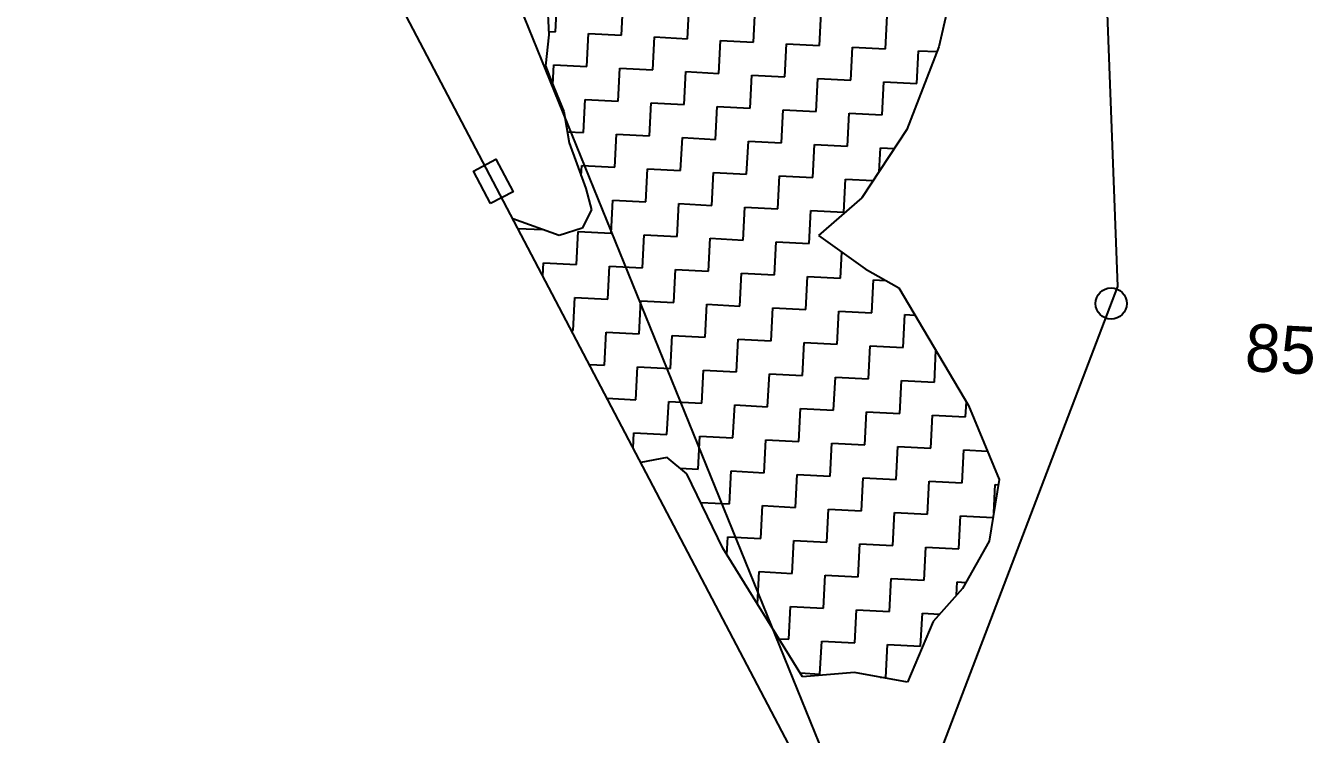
# Model space of a CAD drawing. Header units: metres. Extents: x 281214 to 284109, y 2088556 to 2092246.
# Drawn here: x 281717.7 to 281963, y 2090062.1 to 2090197.2 of the extents above; entities that cross this region are included whole.
import ezdxf
from ezdxf.enums import TextEntityAlignment as Align

# ---------------------------------------------------------------- set-up
doc = ezdxf.new("R2010")
doc.units = ezdxf.units.M
for name, color, linetype in [('POLY_HATCH', 12, 'Continuous'), ('POLY_PARCEL', 6, 'Continuous'), ('TEXT_PARCEL', 7, 'Continuous'), ('V_BOUND_LINE', 7, 'Continuous')]:
    doc.layers.add(name, color=color, linetype=linetype)
doc.styles.add('TEXT_MAP', font='')
doc.styles.get('TEXT_MAP').set_extended_font_data('Kruti Dev 050')

msp = doc.modelspace()

# ---------------------------------------------------------------- linework, layer by layer
msp.add_lwpolyline([(281806.25, 2090163.29), (281802.99, 2090169.49), (281807.28, 2090171.75), (281810.54, 2090165.54)], close=True)
msp.add_circle((281924.52, 2090144.25), 2.98)
at = {"layer": 'POLY_HATCH', "linetype": 'Continuous'}
for p, q in [((281818.63, 2090196.04), (281818.96, 2090202.33)), ((281831.21, 2090195.39), (281831.54, 2090201.68)), ((281843.79, 2090194.74), (281844.11, 2090201.03)), ((281856.36, 2090194.09), (281856.69, 2090200.37)), ((281868.94, 2090193.43), (281869.27, 2090199.72)), ((281881.52, 2090192.78), (281881.84, 2090199.07)), ((281817.34, 2090196.11), (281818.63, 2090196.04)), ((281824.6, 2090189.43), (281824.92, 2090195.72)), ((281824.92, 2090195.72), (281831.21, 2090195.39)), ((281837.17, 2090188.78), (281837.5, 2090195.06)), ((281837.5, 2090195.06), (281843.79, 2090194.74)), ((281849.75, 2090188.12), (281850.08, 2090194.41)), ((281850.08, 2090194.41), (281856.36, 2090194.09)), ((281862.33, 2090187.47), (281862.65, 2090193.76)), ((281862.65, 2090193.76), (281868.94, 2090193.43)), ((281874.9, 2090186.82), (281875.23, 2090193.11)), ((281875.23, 2090193.11), (281881.52, 2090192.78)), ((281887.48, 2090186.17), (281887.8, 2090192.45)), ((281887.8, 2090192.45), (281891.32, 2090192.27)), ((281818.11, 2090186.02), (281818.31, 2090189.75)), ((281818.31, 2090189.75), (281824.6, 2090189.43)), ((281830.56, 2090182.81), (281830.88, 2090189.1)), ((281830.88, 2090189.1), (281837.17, 2090188.78)), ((281843.13, 2090182.16), (281843.46, 2090188.45)), ((281843.46, 2090188.45), (281849.75, 2090188.12)), ((281855.71, 2090181.51), (281856.04, 2090187.8)), ((281856.04, 2090187.8), (281862.33, 2090187.47)), ((281868.29, 2090180.86), (281868.61, 2090187.14)), ((281868.61, 2090187.14), (281874.9, 2090186.82)), ((281880.86, 2090180.2), (281881.19, 2090186.49)), ((281881.19, 2090186.49), (281887.48, 2090186.17)), ((281823.94, 2090176.85), (281824.27, 2090183.14)), ((281824.27, 2090183.14), (281830.56, 2090182.81)), ((281836.52, 2090176.2), (281836.85, 2090182.49)), ((281836.85, 2090182.49), (281843.13, 2090182.16)), ((281849.1, 2090175.55), (281849.42, 2090181.84)), ((281849.42, 2090181.84), (281855.71, 2090181.51)), ((281861.67, 2090174.89), (281862, 2090181.18)), ((281862, 2090181.18), (281868.29, 2090180.86)), ((281874.25, 2090174.24), (281874.58, 2090180.53)), ((281874.58, 2090180.53), (281880.86, 2090180.2)), ((281820.88, 2090177.01), (281823.94, 2090176.85)), ((281829.91, 2090170.24), (281830.23, 2090176.53)), ((281830.23, 2090176.53), (281836.52, 2090176.2)), ((281842.48, 2090169.58), (281842.81, 2090175.87)), ((281842.81, 2090175.87), (281849.1, 2090175.55)), ((281855.06, 2090168.93), (281855.39, 2090175.22)), ((281855.39, 2090175.22), (281861.67, 2090174.89)), ((281867.64, 2090168.28), (281867.96, 2090174.57)), ((281867.96, 2090174.57), (281874.25, 2090174.24)), ((281880.3, 2090169.36), (281880.54, 2090173.92)), ((281880.54, 2090173.92), (281883.21, 2090173.78)), ((281823.52, 2090168.6), (281823.62, 2090170.56)), ((281823.62, 2090170.56), (281829.91, 2090170.24)), ((281835.87, 2090163.62), (281836.19, 2090169.91)), ((281836.19, 2090169.91), (281842.48, 2090169.58)), ((281848.44, 2090162.97), (281848.77, 2090169.26)), ((281848.77, 2090169.26), (281855.06, 2090168.93)), ((281861.02, 2090162.32), (281861.35, 2090168.61)), ((281861.35, 2090168.61), (281867.64, 2090168.28)), ((281873.6, 2090161.67), (281873.92, 2090167.95)), ((281873.92, 2090167.95), (281879.2, 2090167.68)), ((281829.25, 2090157.66), (281829.58, 2090163.95)), ((281829.58, 2090163.95), (281835.87, 2090163.62)), ((281841.83, 2090157.01), (281842.16, 2090163.3)), ((281842.16, 2090163.3), (281848.44, 2090162.97)), ((281854.41, 2090156.36), (281854.73, 2090162.64)), ((281854.73, 2090162.64), (281861.02, 2090162.32)), ((281866.98, 2090155.7), (281867.31, 2090161.99)), ((281867.31, 2090161.99), (281873.6, 2090161.67)), ((281811.45, 2090158.58), (281816.17, 2090158.34)), ((281822.64, 2090151.7), (281822.97, 2090157.99)), ((281822.97, 2090157.99), (281829.25, 2090157.66)), ((281835.22, 2090151.05), (281835.54, 2090157.33)), ((281835.54, 2090157.33), (281841.83, 2090157.01)), ((281847.79, 2090150.39), (281848.12, 2090156.68)), ((281848.12, 2090156.68), (281854.41, 2090156.36)), ((281860.37, 2090149.74), (281860.69, 2090156.03)), ((281860.69, 2090156.03), (281866.98, 2090155.7)), ((281872.94, 2090149.09), (281873.2, 2090154.04)), ((281816.22, 2090149.5), (281816.35, 2090152.03)), ((281816.35, 2090152.03), (281822.64, 2090151.7)), ((281828.6, 2090145.08), (281828.93, 2090151.37)), ((281828.93, 2090151.37), (281835.22, 2090151.05)), ((281841.18, 2090144.43), (281841.5, 2090150.72)), ((281841.5, 2090150.72), (281847.79, 2090150.39)), ((281853.75, 2090143.78), (281854.08, 2090150.07)), ((281854.08, 2090150.07), (281860.37, 2090149.74)), ((281866.33, 2090143.13), (281866.66, 2090149.42)), ((281866.66, 2090149.42), (281872.94, 2090149.09)), ((281878.91, 2090142.48), (281879.23, 2090148.76)), ((281879.23, 2090148.76), (281881.53, 2090148.64)), ((281821.99, 2090139.12), (281822.31, 2090145.41)), ((281822.31, 2090145.41), (281828.6, 2090145.08)), ((281834.56, 2090138.47), (281834.89, 2090144.76)), ((281834.89, 2090144.76), (281841.18, 2090144.43)), ((281847.14, 2090137.82), (281847.47, 2090144.11)), ((281847.47, 2090144.11), (281853.75, 2090143.78)), ((281859.72, 2090137.17), (281860.04, 2090143.45)), ((281860.04, 2090143.45), (281866.33, 2090143.13)), ((281872.29, 2090136.51), (281872.62, 2090142.8)), ((281872.62, 2090142.8), (281878.91, 2090142.48)), ((281884.87, 2090135.86), (281885.2, 2090142.15)), ((281885.2, 2090142.15), (281887.11, 2090142.05)), ((281821.66, 2090139.14), (281821.99, 2090139.12)), ((281827.95, 2090132.51), (281828.28, 2090138.8)), ((281828.28, 2090138.8), (281834.56, 2090138.47)), ((281840.53, 2090131.86), (281840.85, 2090138.14)), ((281840.85, 2090138.14), (281847.14, 2090137.82)), ((281853.1, 2090131.2), (281853.43, 2090137.49)), ((281853.43, 2090137.49), (281859.72, 2090137.17)), ((281865.68, 2090130.55), (281866, 2090136.84)), ((281866, 2090136.84), (281872.29, 2090136.51)), ((281878.25, 2090129.9), (281878.58, 2090136.19)), ((281878.58, 2090136.19), (281884.87, 2090135.86)), ((281890.83, 2090129.25), (281891.14, 2090135.27)), ((281825.06, 2090132.66), (281827.95, 2090132.51)), ((281833.91, 2090125.89), (281834.24, 2090132.18)), ((281834.24, 2090132.18), (281840.53, 2090131.86)), ((281846.49, 2090125.24), (281846.81, 2090131.53)), ((281846.81, 2090131.53), (281853.1, 2090131.2)), ((281859.06, 2090124.59), (281859.39, 2090130.88)), ((281859.39, 2090130.88), (281865.68, 2090130.55)), ((281871.64, 2090123.94), (281871.97, 2090130.23)), ((281871.97, 2090130.23), (281878.25, 2090129.9)), ((281884.22, 2090123.28), (281884.54, 2090129.57)), ((281884.54, 2090129.57), (281890.83, 2090129.25)), ((281828.47, 2090126.18), (281833.91, 2090125.89)), ((281839.87, 2090119.28), (281840.2, 2090125.57)), ((281840.2, 2090125.57), (281846.49, 2090125.24)), ((281852.45, 2090118.63), (281852.78, 2090124.92)), ((281852.78, 2090124.92), (281859.06, 2090124.59)), ((281865.03, 2090117.97), (281865.35, 2090124.26)), ((281865.35, 2090124.26), (281871.64, 2090123.94)), ((281896.79, 2090122.63), (281896.94, 2090125.51)), ((281877.6, 2090117.32), (281877.93, 2090123.61)), ((281877.93, 2090123.61), (281884.22, 2090123.28)), ((281890.18, 2090116.67), (281890.5, 2090122.96)), ((281890.5, 2090122.96), (281896.79, 2090122.63)), ((281833.43, 2090116.71), (281833.59, 2090119.61)), ((281833.59, 2090119.61), (281839.87, 2090119.28)), ((281845.84, 2090112.67), (281846.16, 2090118.95)), ((281846.16, 2090118.95), (281852.45, 2090118.63)), ((281858.41, 2090112.01), (281858.74, 2090118.3)), ((281858.74, 2090118.3), (281865.03, 2090117.97)), ((281870.99, 2090111.36), (281871.31, 2090117.65)), ((281871.31, 2090117.65), (281877.6, 2090117.32)), ((281883.56, 2090110.71), (281883.89, 2090117)), ((281883.89, 2090117), (281890.18, 2090116.67)), ((281896.14, 2090110.06), (281896.47, 2090116.34)), ((281896.47, 2090116.34), (281900.96, 2090116.11)), ((281842.39, 2090112.84), (281845.84, 2090112.67)), ((281851.8, 2090106.05), (281852.12, 2090112.34)), ((281852.12, 2090112.34), (281858.41, 2090112.01)), ((281864.37, 2090105.4), (281864.7, 2090111.69)), ((281864.7, 2090111.69), (281870.99, 2090111.36)), ((281876.95, 2090104.75), (281877.28, 2090111.03)), ((281877.28, 2090111.03), (281883.56, 2090110.71)), ((281889.53, 2090104.09), (281889.85, 2090110.38)), ((281889.85, 2090110.38), (281896.14, 2090110.06)), ((281902.15, 2090104.35), (281902.43, 2090109.73)), ((281902.43, 2090109.73), (281903.03, 2090109.7)), ((281846.31, 2090106.34), (281851.8, 2090106.05)), ((281857.76, 2090099.44), (281858.09, 2090105.72)), ((281858.09, 2090105.72), (281864.37, 2090105.4)), ((281870.34, 2090098.78), (281870.66, 2090105.07)), ((281870.66, 2090105.07), (281876.95, 2090104.75)), ((281882.91, 2090098.13), (281883.24, 2090104.42)), ((281883.24, 2090104.42), (281889.53, 2090104.09)), ((281895.49, 2090097.48), (281895.81, 2090103.77)), ((281895.81, 2090103.77), (281902, 2090103.45)), ((281851.29, 2090096.35), (281851.47, 2090099.76)), ((281851.47, 2090099.76), (281857.76, 2090099.44)), ((281863.72, 2090092.82), (281864.05, 2090099.11)), ((281864.05, 2090099.11), (281870.34, 2090098.78)), ((281876.3, 2090092.17), (281876.62, 2090098.46)), ((281876.62, 2090098.46), (281882.91, 2090098.13)), ((281888.87, 2090091.52), (281889.2, 2090097.81)), ((281889.2, 2090097.81), (281895.49, 2090097.48)), ((281857.11, 2090086.97), (281857.43, 2090093.15)), ((281857.43, 2090093.15), (281863.72, 2090092.82)), ((281869.68, 2090086.21), (281870.01, 2090092.5)), ((281870.01, 2090092.5), (281876.3, 2090092.17)), ((281882.26, 2090085.56), (281882.59, 2090091.84)), ((281882.59, 2090091.84), (281888.87, 2090091.52)), ((281895.03, 2090088.64), (281895.16, 2090091.19)), ((281895.16, 2090091.19), (281896.84, 2090091.1)), ((281863.07, 2090080.25), (281863.4, 2090086.53)), ((281863.4, 2090086.53), (281869.68, 2090086.21)), ((281875.65, 2090079.59), (281875.97, 2090085.88)), ((281875.97, 2090085.88), (281882.26, 2090085.56)), ((281888.22, 2090078.94), (281888.55, 2090085.23)), ((281888.55, 2090085.23), (281891.84, 2090085.06)), ((281861.23, 2090080.34), (281863.07, 2090080.25)), ((281869.03, 2090073.63), (281869.36, 2090079.92)), ((281869.36, 2090079.92), (281875.65, 2090079.59)), ((281881.61, 2090072.98), (281881.93, 2090079.27)), ((281881.93, 2090079.27), (281888.22, 2090078.94)), ((281865.27, 2090073.83), (281869.03, 2090073.63)), ((281880.48, 2090073.04), (281881.61, 2090072.98))]:
    msp.add_line(p, q, dxfattribs=at)
at = {"layer": 'POLY_HATCH'}
for p, q in [((281817.06, 2090202.05), (281817.37, 2090195.46)), ((281893.36, 2090200.36), (281891.68, 2090193.21)), ((281817.37, 2090195.46), (281816.74, 2090189.57)), ((281891.68, 2090193.21), (281885.59, 2090177.41)), ((281816.74, 2090189.57), (281817.9, 2090186.55)), ((281817.9, 2090186.55), (281820.23, 2090180.84)), ((281820.23, 2090180.84), (281821.24, 2090174.86)), ((281885.59, 2090177.41), (281877.02, 2090164.37)), ((281821.24, 2090174.86), (281824.41, 2090166.15)), ((281824.41, 2090166.15), (281825.52, 2090162.14)), ((281877.02, 2090164.37), (281868.75, 2090157.23)), ((281825.52, 2090162.14), (281823.69, 2090158.62)), ((281819.34, 2090157.2), (281810.52, 2090160.37)), ((281823.69, 2090158.62), (281819.34, 2090157.2)), ((281868.75, 2090157.23), (281877.63, 2090150.85)), ((281877.63, 2090150.85), (281884.03, 2090147.23)), ((281884.03, 2090147.23), (281897.35, 2090124.83)), ((281897.35, 2090124.83), (281903.19, 2090110.72)), ((281839.91, 2090114.91), (281834.9, 2090113.92)), ((281843.69, 2090111.76), (281839.91, 2090114.91)), ((281850.53, 2090097.59), (281843.69, 2090111.76)), ((281903.19, 2090110.72), (281901.27, 2090098.98)), ((281865.71, 2090073.12), (281850.53, 2090097.59)), ((281901.27, 2090098.98), (281896.2, 2090089.96)), ((281896.2, 2090089.96), (281890.61, 2090083.67)), ((281890.61, 2090083.67), (281885.73, 2090072.08)), ((281875.62, 2090073.92), (281865.71, 2090073.12)), ((281885.73, 2090072.08), (281875.62, 2090073.92))]:
    msp.add_line(p, q, dxfattribs=at)
at = {"layer": 'POLY_PARCEL'}
for p, q in [((281717.67, 2090432.42), (281882.48, 2090026.99)), ((281925.77, 2090147.52), (281920.85, 2090277.45)), ((281884.75, 2090039.73), (281925.77, 2090147.52))]:
    msp.add_line(p, q, dxfattribs=at)
at = {"layer": 'V_BOUND_LINE'}
msp.add_line((281879.36, 2090029.21), (281741.3, 2090292.24), dxfattribs=at)

# ---------------------------------------------------------------- texts
at = {"layer": 'TEXT_PARCEL', "style": 'TEXT_MAP'}
msp.add_text('85', height=9.067, rotation=357.0307, dxfattribs=at).set_placement((281956.59, 2090131.05), align=Align.CENTER)

doc.saveas('drawing.dxf')
